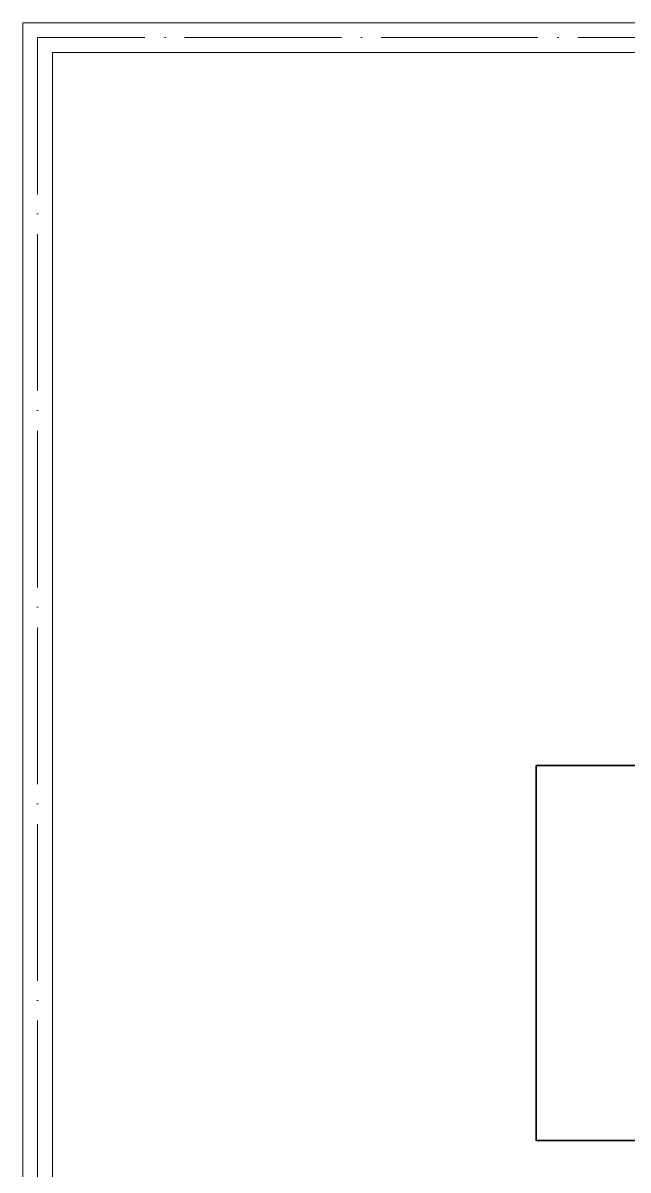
# Model space of a CAD drawing. Header units: millimetres. Extents: x 56222 to 154462, y -172610 to -121287.
# Drawn here: x 152870.2 to 152962.8, y -167879.3 to -167703.7 of the extents above; entities that cross this region are included whole.
import ezdxf

# ---------------------------------------------------------------- set-up
doc = ezdxf.new("R2010")
doc.units = ezdxf.units.MM
doc.header["$MEASUREMENT"] = 0
doc.linetypes.add('ACAD_ISO04W100', pattern=[30, 24, -3, 0, -3])
doc.layers.add('ELEVATION ( SPIRAL STAIR )', color=250, linetype='Continuous', lineweight=9)
doc.layers.add('GROUND FLOOR', color=7, linetype='Continuous', lineweight=9)

msp = doc.modelspace()

# ---------------------------------------------------------------- linework, layer by layer
at = {"layer": 'ELEVATION ( SPIRAL STAIR )', "color": 6, "lineweight": 35}
msp.add_lwpolyline([(152948.7218, -167817.3795), (152992.3284, -167817.3795), (152992.3284, -167874.7734), (152948.7218, -167874.7734)], close=True, dxfattribs=at)
at = {"layer": 'GROUND FLOOR'}
for p, q in [((152870.1644, -167703.6917), (153370.4144, -167703.6917)), ((152870.1644, -167703.6917), (152870.1644, -168170.6917)), ((152874.6644, -167708.1917), (153370.4144, -167708.1917)), ((152874.6644, -167708.1917), (152874.6644, -168166.1917))]:
    msp.add_line(p, q, dxfattribs=at)
at = {"layer": 'GROUND FLOOR', "color": 1, "linetype": 'ACAD_ISO04W100'}
msp.add_lwpolyline([(153370.4144, -167705.9417), (152872.4144, -167705.9417), (152872.4144, -168168.4417), (153370.4144, -168168.4417)], dxfattribs=at)

doc.saveas('drawing.dxf')
